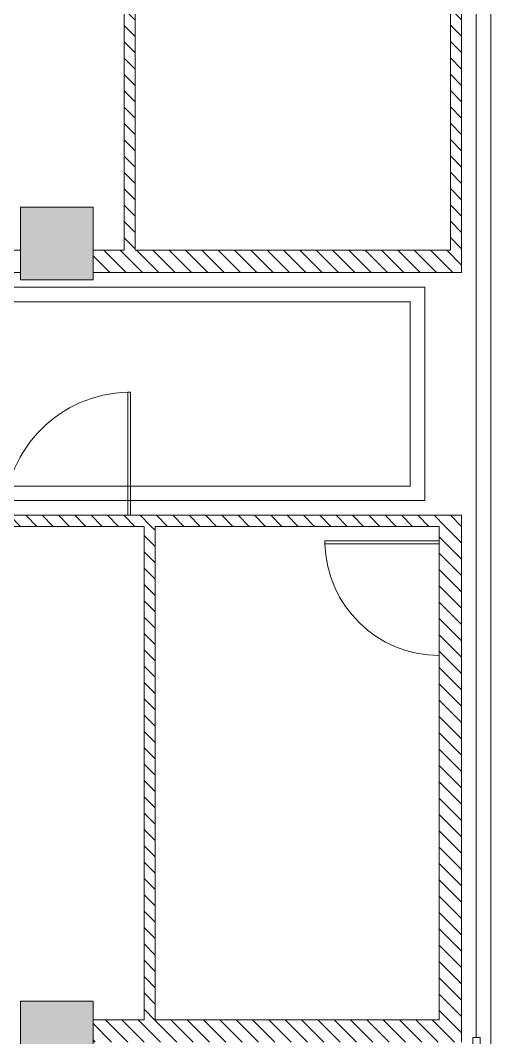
# Model space of a CAD drawing. Header units: millimetres. Extents: x -106145 to 154907, y -84585 to 152038.
# Drawn here: x 1239 to 6089, y 17735 to 28220 of the extents above; entities that cross this region are included whole.
import ezdxf

# ---------------------------------------------------------------- set-up
doc = ezdxf.new("R2010")
doc.units = ezdxf.units.MM
for name, color, linetype, lineweight in [('A-DOOR', 7, 'Continuous', 5), ('A-FLOR', 7, 'Continuous', 5), ('A-FLOR-HRAL', 7, 'Continuous', 5), ('A-WALL', 7, 'Continuous', 5), ('A-WALL-PATT', 7, 'Continuous', 5), ('S-COLS', 7, 'Continuous', 5)]:
    doc.layers.add(name, color=color, linetype=linetype, lineweight=lineweight)
pattern_1 = [(315, (0, 0), (84.18955, 84.18955), [])]

# ---------------------------------------------------------------- blocks, each defined once
blk = doc.blocks.new('M_Concrete-Rectangular-Column - 750 x 750-3585654-Site Plan -MAIN')
at = {"layer": 'S-COLS', "true_color": 0xeaeaea}
blk.add_hatch(color=254, dxfattribs=at).paths.add_polyline_path([(-375, 375), (-375, -375), (375, -375), (375, 375), (-130, 375)], flags=0)
at = {"layer": 'S-COLS', "color": 254, "true_color": 0xdddddd}
for p, q in [((375, 375), (-375, 375)), ((-375, 375), (-375, -375)), ((375, -375), (375, 375)), ((-375, -375), (375, -375))]:
    blk.add_line(p, q, dxfattribs=at)
blk = doc.blocks.new('DC_SglFl-W-Int - FWD7 1_35-12335622-Site Plan -MAIN')
at = {"layer": 'A-DOOR', "color": 254, "lineweight": 9, "true_color": 0xdddddd}
for p, q in [((622, 57.5), (622, 1324)), ((622, 1324), (652, 1324)), ((652, 1324), (652, 57.5))]:
    blk.add_line(p, q, dxfattribs=at)
at = {"layer": 'A-DOOR', "color": 254, "true_color": 0xdddddd}
blk.add_arc((652, 20), 1304.3, 91.31792, 178.33968, dxfattribs=at)
blk = doc.blocks.new('DC_SglFl-W-Int - D 1_25-12383858-Site Plan -MAIN')
at = {"layer": 'A-DOOR', "color": 254, "lineweight": 9, "true_color": 0xdddddd}
for p, q in [((560, 115), (560, 1295)), ((560, 1295), (590, 1295)), ((590, 1295), (590, 115))]:
    blk.add_line(p, q, dxfattribs=at)
at = {"layer": 'A-DOOR', "color": 254, "true_color": 0xdddddd}
blk.add_arc((590, 115), 1180, 91.4564, 179.9939, dxfattribs=at)
blk = doc.blocks.new('Top Rail Type - Top Rail_Internal_-14706117-Site Plan -MAIN')
at = {"layer": 'A-FLOR-HRAL', "color": 254, "true_color": 0xdddddd}
for p, q in [((5904, 13735), (5904, 8557)), ((5981, 8557), (5981, 13735))]:
    blk.add_line(p, q, dxfattribs=at)
at = {"layer": 'A-FLOR-HRAL', "color": 254, "true_color": 0xdddddd, "flags": 128}
for points in [[(5904, 13735), (5905, 13735), (5908, 13735), (5912, 13735), (5917, 13735), (5923, 13735), (5931, 13735), (5939, 13735), (5947, 13735), (5954, 13735), (5962, 13735), (5968, 13735), (5973, 13735), (5977, 13735), (5980, 13735), (5981, 13735)], [(5981, 8557), (5980, 8557), (5977, 8557), (5973, 8557), (5968, 8557), (5962, 8557), (5954, 8557), (5947, 8557), (5939, 8557), (5931, 8557), (5923, 8557), (5917, 8557), (5912, 8557), (5908, 8557), (5905, 8557), (5904, 8557)]]:
    blk.add_lwpolyline(points, dxfattribs=at)
blk = doc.blocks.new('2022_11_09_AB BLOCKFACADE WITH CONTINOUS WINDOW_rvt-1-Site Plan -MAIN')
at = {"layer": 'A-WALL-PATT', "true_color": 0xeaeaea}
h = blk.add_hatch(dxfattribs=at)
h.set_pattern_fill('FP_19', color=254, style=0, pattern_type=2)
h.set_pattern_definition(pattern_1)
h.paths.add_polyline_path([(2424, 25850), (2424, 30475), (2309, 30475), (2309, 25850)], flags=0)
h = blk.add_hatch(dxfattribs=at)
h.set_pattern_fill('FP_19', color=254, style=0, pattern_type=2)
h.set_pattern_definition(pattern_1)
h.paths.add_polyline_path([(5674, 25850), (5789, 25850), (5789, 30475), (5674, 30475), (5674, 26652)], flags=0)
h = blk.add_hatch(dxfattribs=at)
h.set_pattern_fill('FP_19', color=254, style=0, pattern_type=2)
h.set_pattern_definition(pattern_1)
h.paths.add_polyline_path([(5789, 25620), (5789, 25850), (1989, 25850), (1989, 25620), (2958, 25620)], flags=0)
h = blk.add_hatch(dxfattribs=at)
h.set_pattern_fill('FP_19', color=254, style=0, pattern_type=2)
h.set_pattern_definition(pattern_1)
h.paths.add_polyline_path([(5559, 23005), (5789, 23005), (5789, 23120), (-386, 23120), (-386, 23005), (2958, 23005)], flags=0)
h = blk.add_hatch(dxfattribs=at)
h.set_pattern_fill('FP_19', color=254, style=0, pattern_type=2)
h.set_pattern_definition(pattern_1)
h.paths.add_polyline_path([(2514, 17920), (2629, 17920), (2629, 23005), (2514, 23005), (2514, 19276)], flags=0)
h = blk.add_hatch(dxfattribs=at)
h.set_pattern_fill('FP_19', color=254, style=0, pattern_type=2)
h.set_pattern_definition(pattern_1)
h.paths.add_polyline_path([(5789, 17920), (5789, 23005), (5559, 23005), (5559, 17920)], flags=0)
h = blk.add_hatch(dxfattribs=at)
h.set_pattern_fill('FP_19', color=254, style=0, pattern_type=2)
h.set_pattern_definition(pattern_1)
h.paths.add_polyline_path([(5789, 17690), (5789, 17920), (1989, 17920), (1989, 17690), (5058, 17690)], flags=0)
at = {"layer": 'A-FLOR', "color": 254, "true_color": 0xdddddd}
for p, q in [((6089, 4735), (6089, 30890)), ((6089, 30890), (6089, 4735)), ((5939, 30740), (5939, 17735)), ((5939, 17735), (5939, 30740)), ((5409, 25470), (-8286, 25470)), ((-8286, 25470), (5409, 25470)), ((5409, 23270), (5409, 25470)), ((5409, 25470), (5409, 23270)), ((-8136, 25320), (5259, 25320)), ((5259, 25320), (-8136, 25320)), ((5259, 25320), (5259, 23420)), ((5259, 23420), (5259, 25320)), ((5259, 23420), (-7486, 23420)), ((-7486, 23420), (5259, 23420)), ((-7486, 23270), (5409, 23270)), ((5409, 23270), (-7486, 23270))]:
    blk.add_line(p, q, dxfattribs=at)
at = {"layer": 'A-WALL', "color": 254, "lineweight": 18, "true_color": 0xdddddd}
for p, q in [((2309, 30475), (2309, 25850)), ((2424, 25850), (2424, 30475)), ((5674, 30475), (5674, 25850)), ((5789, 25850), (5789, 30475)), ((1239, 25850), (-936, 25850)), ((2309, 25850), (1989, 25850)), ((5674, 25850), (2424, 25850)), ((5789, 25620), (5789, 25850)), ((-6436, 25620), (1239, 25620)), ((1989, 25620), (5789, 25620)), ((5789, 23120), (-386, 23120)), ((5789, 23005), (5789, 23120)), ((-271, 23005), (2514, 23005)), ((2514, 23005), (2514, 17920)), ((2629, 23005), (5559, 23005)), ((2629, 17920), (2629, 23005)), ((5559, 23005), (5559, 17920)), ((5789, 17920), (5789, 23005)), ((2514, 17920), (1989, 17920)), ((5559, 17920), (2629, 17920)), ((5789, 17690), (5789, 17920))]:
    blk.add_line(p, q, dxfattribs=at)
at = {"color": 253, "lineweight": 5, "true_color": 0xaaaaaa}
for name, p, rotation in [('M_Concrete-Rectangular-Column - 750 x 750-3585654-Site Plan -MAIN', (1614, 25920), 90.00000482565858), ('DC_SglFl-W-Int - D 1_25-12383858-Site Plan -MAIN', (5674, 22265), 89.99999999999955), ('M_Concrete-Rectangular-Column - 750 x 750-3585654-Site Plan -MAIN', (1614, 17735), 90.00000482565858)]:
    blk.add_blockref(name, p, dxfattribs=dict(at, rotation=rotation))
for name, p in [('DC_SglFl-W-Int - FWD7 1_35-12335622-Site Plan -MAIN', (1724, 23063)), ('Top Rail Type - Top Rail_Internal_-14706117-Site Plan -MAIN', (0, 4000))]:
    blk.add_blockref(name, p, dxfattribs=at)

msp = doc.modelspace()

# ---------------------------------------------------------------- block references
at = {"lineweight": 5}
msp.add_blockref('2022_11_09_AB BLOCKFACADE WITH CONTINOUS WINDOW_rvt-1-Site Plan -MAIN', (0, 0), dxfattribs=at)

doc.saveas('drawing.dxf')
